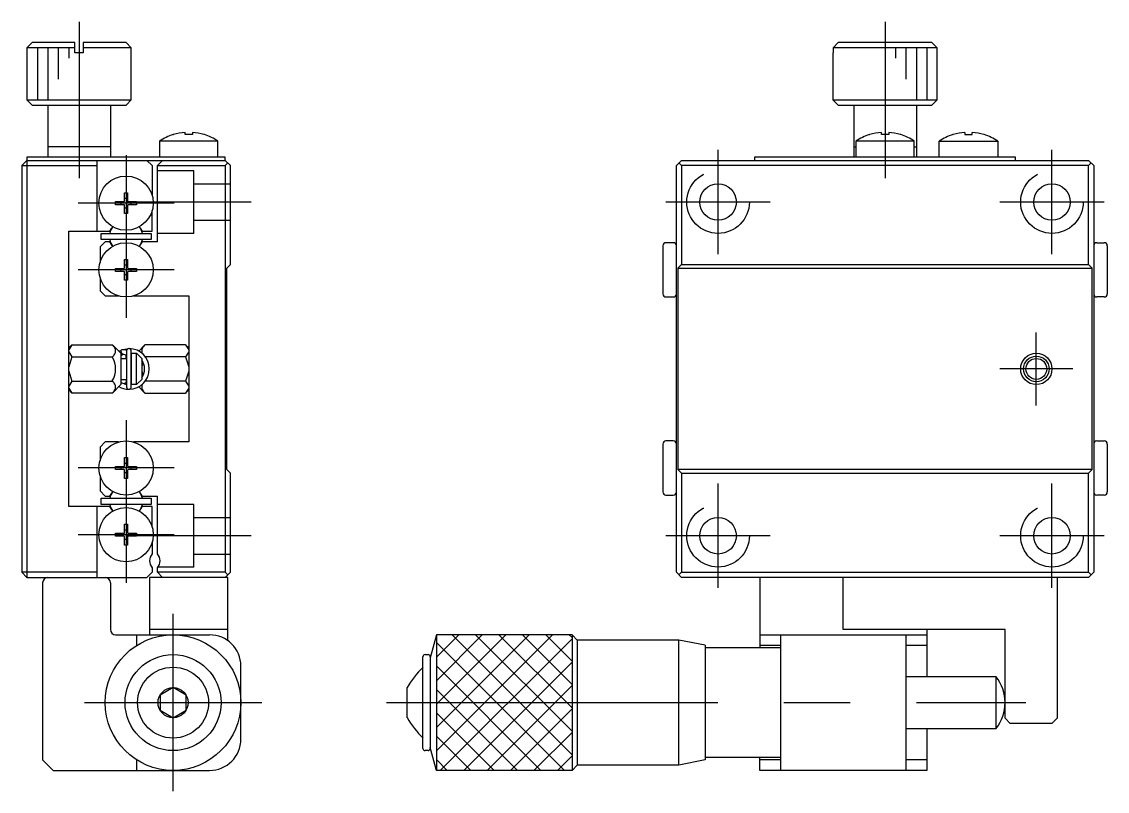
# Model space of a CAD drawing. Extents: x 1 to 252, y 0 to 163.
# Drawn here: x 148.1 to 252.2, y 54.6 to 128.4 of the extents above; entities that cross this region are included whole.
import ezdxf

# ---------------------------------------------------------------- set-up
doc = ezdxf.new("R2010")
doc.units = 0
doc.linetypes.add('CENTER', pattern=[50.8, 31.75, -6.35, 6.35, -6.35])
doc.linetypes.add('DASHED', pattern=[19.05, 12.7, -6.35])
doc.layers.get('0').update_dxf_attribs({"linetype": 'CONTINUOUS'})
doc.layers.add('CENTER', color=1, linetype='CENTER')

msp = doc.modelspace()

# ---------------------------------------------------------------- linework, layer by layer
at = {"color": 7, "linetype": 'CONTINUOUS'}
for p, q in [((149.15, 126.42), (148.65, 125.92)), ((153.25, 125.92), (148.65, 125.92)), ((148.65, 125.92), (148.65, 120.92)), ((153.25, 126.42), (149.15, 126.42)), ((153.25, 125.42), (153.25, 126.42)), ((158.15, 126.42), (154.05, 126.42)), ((154.05, 126.42), (154.05, 125.42)), ((158.65, 125.92), (154.05, 125.92)), ((158.65, 125.92), (158.15, 126.42)), ((158.65, 120.92), (158.65, 125.92)), ((226.41, 126.42), (225.91, 125.92)), ((235.87, 125.92), (225.91, 125.92)), ((225.91, 125.92), (225.91, 125.42)), ((235.37, 126.42), (226.41, 126.42)), ((235.87, 125.92), (235.37, 126.42)), ((235.87, 125.42), (235.87, 125.92)), ((154.05, 125.42), (153.25, 125.42)), ((225.91, 125.42), (225.89, 125.42)), ((225.89, 125.42), (225.89, 120.92)), ((235.89, 125.42), (235.87, 125.42)), ((235.89, 120.92), (235.89, 125.42)), ((148.65, 120.92), (158.65, 120.92)), ((148.65, 120.92), (149.15, 120.42)), ((158.15, 120.42), (158.65, 120.92)), ((225.89, 120.92), (235.89, 120.92)), ((225.89, 120.92), (226.39, 120.42)), ((235.39, 120.42), (235.89, 120.92)), ((149.15, 120.42), (158.15, 120.42)), ((150.65, 120.42), (150.65, 115.42)), ((156.65, 120.42), (156.65, 115.42)), ((226.39, 120.42), (235.39, 120.42)), ((227.89, 120.42), (227.89, 115.42)), ((233.89, 120.42), (233.89, 115.42)), ((162.65, 117.59), (162.69, 117.59)), ((163.8, 117.59), (163.8, 117.79)), ((164.5, 117.59), (163.8, 117.59)), ((164.5, 117.79), (164.5, 117.59)), ((165.65, 117.59), (165.6, 117.59)), ((229.39, 117.59), (229.43, 117.59)), ((230.54, 117.59), (230.54, 117.79)), ((231.24, 117.59), (230.54, 117.59)), ((231.24, 117.79), (231.24, 117.59)), ((232.39, 117.59), (232.35, 117.59)), ((237.39, 117.59), (237.43, 117.59)), ((238.54, 117.79), (238.54, 117.59)), ((238.54, 117.59), (239.24, 117.59)), ((239.24, 117.59), (239.24, 117.79)), ((240.39, 117.59), (240.35, 117.59)), ((166.95, 116.96), (161.35, 116.96)), ((161.35, 116.96), (161.35, 115.42)), ((166.95, 115.42), (166.95, 116.96)), ((233.69, 116.96), (228.09, 116.96)), ((228.09, 116.96), (228.09, 115.42)), ((233.69, 115.42), (233.69, 116.96)), ((236.09, 115.42), (236.09, 116.96)), ((236.09, 116.96), (241.69, 116.96)), ((241.69, 116.96), (241.69, 115.42)), ((156.65, 116.42), (150.65, 116.42)), ((227.89, 116.42), (228.09, 116.42)), ((233.69, 116.42), (233.89, 116.42)), ((148.65, 115.12), (148.15, 114.62)), ((148.15, 114.62), (148.15, 75.62)), ((148.15, 114.62), (155.35, 114.62)), ((167.65, 115.42), (148.65, 115.42)), ((148.65, 115.42), (148.65, 75.12)), ((148.65, 115.12), (167.65, 115.12)), ((155.35, 115.12), (155.35, 108.32)), ((160.65, 114.62), (160.15, 115.12)), ((160.65, 114.62), (160.65, 111.73)), ((161.65, 115.12), (161.15, 114.62)), ((161.15, 107.32), (161.15, 114.62)), ((161.15, 114.62), (167.65, 114.62)), ((167.65, 115.12), (167.65, 115.42)), ((167.65, 115.12), (168.15, 114.62)), ((167.65, 114.62), (167.9, 114.87)), ((167.65, 114.62), (167.65, 75.62)), ((168.15, 105.12), (168.15, 114.62)), ((210.89, 114.62), (211.39, 115.12)), ((210.89, 75.62), (210.89, 114.62)), ((211.39, 114.62), (211.14, 114.87)), ((211.39, 115.12), (250.39, 115.12)), ((211.39, 114.62), (211.39, 105.12)), ((250.39, 114.62), (211.39, 114.62)), ((243.39, 115.42), (218.39, 115.42)), ((218.39, 115.42), (218.39, 115.12)), ((243.39, 115.12), (243.39, 115.42)), ((250.39, 115.12), (250.89, 114.62)), ((250.39, 114.62), (250.64, 114.87)), ((250.39, 105.12), (250.39, 114.62)), ((250.89, 114.62), (250.89, 75.62)), ((158, 112.02), (158.29, 112.02)), ((158, 111.22), (158, 112.02)), ((158, 111.49), (158.29, 111.49)), ((158.29, 112.02), (158.29, 111.22)), ((157.15, 110.87), (157.15, 111.16)), ((157.15, 111.16), (157.94, 111.16)), ((157.94, 110.87), (157.15, 110.87)), ((157.68, 110.87), (157.68, 111.16)), ((158, 110.02), (158, 110.81)), ((158.29, 110.55), (158, 110.55)), ((158.29, 110.81), (158.29, 110.02)), ((158.35, 111.16), (159.15, 111.16)), ((159.15, 110.87), (158.35, 110.87)), ((158.62, 111.16), (158.62, 110.87)), ((159.15, 111.16), (159.15, 110.87)), ((160.65, 108.32), (160.65, 110.3)), ((158.29, 110.02), (158, 110.02)), ((152.65, 81.92), (152.65, 108.32)), ((152.65, 108.32), (156.6, 108.32)), ((156.6, 108.32), (156.75, 108.58)), ((159.55, 108.58), (159.7, 108.32)), ((159.7, 108.32), (160.65, 108.32)), ((156.15, 107.32), (155.65, 106.82)), ((155.75, 108.12), (160.55, 108.12)), ((155.75, 107.52), (155.75, 108.12)), ((160.55, 107.52), (155.75, 107.52)), ((156.6, 107.32), (156.15, 107.32)), ((156.81, 106.95), (156.6, 107.32)), ((159.7, 107.32), (159.57, 107.09)), ((161.15, 107.32), (159.7, 107.32)), ((160.55, 108.12), (160.55, 107.52)), ((210.59, 107.22), (209.89, 107.22)), ((251.19, 107.22), (251.89, 107.22)), ((155.65, 106.82), (155.65, 105.33)), ((209.59, 106.92), (209.59, 102.32)), ((252.19, 106.92), (252.19, 102.32)), ((158, 105.62), (158.29, 105.62)), ((158, 104.82), (158, 105.62)), ((158, 105.09), (158.29, 105.09)), ((158.29, 105.62), (158.29, 104.82)), ((167.8, 104.77), (168.15, 105.12)), ((211.39, 105.12), (211.04, 104.77)), ((211.39, 105.12), (250.39, 105.12)), ((250.74, 104.77), (250.39, 105.12)), ((157.15, 104.47), (157.15, 104.76)), ((157.15, 104.76), (157.94, 104.76)), ((157.94, 104.47), (157.15, 104.47)), ((157.68, 104.47), (157.68, 104.76)), ((158, 103.62), (158, 104.41)), ((158.29, 104.15), (158, 104.15)), ((158.29, 104.41), (158.29, 103.62)), ((158.35, 104.76), (159.15, 104.76)), ((159.15, 104.47), (158.35, 104.47)), ((158.62, 104.76), (158.62, 104.47)), ((159.15, 104.76), (159.15, 104.47)), ((167.8, 85.47), (167.8, 104.77)), ((211.04, 104.77), (250.74, 104.77)), ((211.04, 104.77), (211.04, 85.47)), ((250.74, 85.47), (250.74, 104.77)), ((155.65, 103.9), (155.65, 102.62)), ((158.29, 103.62), (158, 103.62)), ((155.65, 102.62), (156.15, 102.12)), ((156.15, 102.12), (157.43, 102.12)), ((158.86, 102.12), (164.15, 102.12)), ((164.15, 102.12), (164.15, 88.12)), ((209.89, 102.02), (210.59, 102.02)), ((251.89, 102.02), (251.19, 102.02)), ((152.65, 97.13), (152.95, 97.43)), ((152.95, 97.43), (152.65, 96.95)), ((152.95, 97.43), (156.84, 97.43)), ((156.84, 97.43), (157.65, 96.62)), ((157.45, 96.81), (157.64, 96.9)), ((157.67, 96.92), (157.64, 96.9)), ((157.64, 96.9), (157.64, 96.9)), ((157.64, 96.9), (157.64, 96.9)), ((157.64, 96.9), (157.64, 96.9)), ((157.64, 96.9), (157.64, 96.89)), ((157.64, 96.89), (157.64, 96.89)), ((157.64, 96.89), (157.64, 96.88)), ((157.64, 96.88), (157.64, 96.87)), ((157.64, 96.87), (157.64, 96.86)), ((157.64, 96.86), (157.64, 96.85)), ((157.64, 96.85), (157.65, 96.83)), ((157.65, 96.83), (157.65, 96.82)), ((157.65, 96.82), (157.66, 96.8)), ((157.66, 96.8), (157.67, 96.77)), ((157.74, 96.94), (157.67, 96.92)), ((157.67, 96.77), (157.68, 96.74)), ((157.77, 96.95), (157.74, 96.94)), ((157.81, 96.95), (157.77, 96.95)), ((157.84, 96.96), (157.81, 96.95)), ((157.88, 96.96), (157.84, 96.96)), ((158.38, 97.06), (157.87, 96.96)), ((157.92, 96.96), (157.88, 96.96)), ((157.95, 96.96), (157.92, 96.96)), ((157.99, 96.96), (157.95, 96.96)), ((158.02, 96.96), (157.99, 96.96)), ((158.06, 96.95), (158.02, 96.96)), ((158.09, 96.94), (158.06, 96.95)), ((158.13, 96.93), (158.09, 96.94)), ((158.16, 96.92), (158.13, 96.93)), ((158.19, 96.91), (158.16, 96.92)), ((158.21, 96.91), (158.19, 96.91)), ((158.2, 96.84), (158.2, 93.39)), ((158.65, 93.39), (158.65, 96.84)), ((159.96, 97.43), (159.36, 96.83)), ((163.85, 97.43), (159.96, 97.43)), ((164.15, 97.13), (163.85, 97.43)), ((163.85, 97.43), (164.15, 96.95)), ((152.65, 96.75), (152.95, 96.27)), ((152.95, 96.27), (152.65, 95.31)), ((152.95, 96.27), (156.84, 96.27)), ((157.65, 96.62), (157.65, 93.62)), ((157.65, 96.4), (157.82, 96.49)), ((157.65, 96.12), (158.2, 96.12)), ((157.68, 96.74), (157.69, 96.7)), ((157.69, 96.7), (157.71, 96.67)), ((157.71, 96.67), (157.73, 96.63)), ((157.73, 96.63), (157.74, 96.6)), ((157.74, 96.6), (157.76, 96.57)), ((157.76, 96.57), (157.77, 96.56)), ((157.77, 96.56), (157.77, 96.55)), ((157.77, 96.55), (157.77, 96.54)), ((157.77, 96.54), (157.78, 96.53)), ((157.78, 96.53), (157.79, 96.52)), ((157.79, 96.52), (157.79, 96.51)), ((157.79, 96.51), (157.8, 96.51)), ((157.8, 96.51), (157.8, 96.5)), ((157.8, 96.5), (157.81, 96.5)), ((157.81, 96.5), (157.81, 96.49)), ((157.81, 96.49), (157.82, 96.49)), ((158.15, 96.12), (158.15, 96.4)), ((158.65, 96.62), (159.15, 96.62)), ((158.65, 96.62), (158.65, 93.62)), ((159.15, 96.62), (159.65, 96.12)), ((159.15, 93.62), (159.15, 96.62)), ((159.65, 96.12), (159.65, 94.12)), ((163.85, 96.27), (159.99, 96.27)), ((164.15, 96.75), (163.85, 96.27)), ((163.85, 96.27), (164.15, 95.31)), ((152.65, 94.92), (152.95, 93.96)), ((164.15, 94.92), (163.85, 93.96)), ((152.95, 93.96), (152.65, 93.48)), ((152.95, 93.96), (156.84, 93.96)), ((157.65, 94.12), (158.2, 94.12)), ((157.65, 93.83), (158.2, 93.63)), ((158.15, 94.12), (158.15, 93.84)), ((159.65, 94.12), (159.15, 93.62)), ((163.85, 93.96), (159.99, 93.96)), ((163.85, 93.96), (164.15, 93.48)), ((152.65, 93.29), (152.95, 92.81)), ((152.95, 92.81), (152.65, 93.11)), ((156.84, 92.81), (152.95, 92.81)), ((157.65, 93.62), (156.84, 92.81)), ((159.15, 93.62), (158.65, 93.62)), ((159.36, 93.41), (159.96, 92.81)), ((159.96, 92.81), (163.85, 92.81)), ((164.15, 93.29), (163.85, 92.81)), ((163.85, 92.81), (164.15, 93.11)), ((156.15, 88.12), (155.65, 87.62)), ((155.65, 87.62), (155.65, 86.33)), ((157.43, 88.12), (156.15, 88.12)), ((164.15, 88.12), (158.86, 88.12)), ((209.59, 87.92), (209.59, 83.32)), ((210.59, 88.22), (209.89, 88.22)), ((251.19, 88.22), (251.89, 88.22)), ((252.19, 87.92), (252.19, 83.32)), ((158, 86.62), (158.29, 86.62)), ((158, 85.82), (158, 86.62)), ((158.29, 86.62), (158.29, 85.82)), ((157.15, 85.47), (157.15, 85.76)), ((157.15, 85.76), (157.94, 85.76)), ((157.94, 85.47), (157.15, 85.47)), ((157.68, 85.47), (157.68, 85.76)), ((158, 86.09), (158.29, 86.09)), ((158, 84.62), (158, 85.41)), ((158.29, 85.41), (158.29, 84.62)), ((158.35, 85.76), (159.15, 85.76)), ((159.15, 85.47), (158.35, 85.47)), ((158.62, 85.76), (158.62, 85.47)), ((159.15, 85.76), (159.15, 85.47)), ((168.15, 85.12), (167.8, 85.47)), ((250.74, 85.47), (211.04, 85.47)), ((211.04, 85.47), (211.39, 85.12)), ((250.39, 85.12), (250.74, 85.47)), ((155.65, 84.9), (155.65, 83.42)), ((158.29, 85.15), (158, 85.15)), ((158.29, 84.62), (158, 84.62)), ((168.15, 75.62), (168.15, 85.12)), ((211.39, 85.12), (250.39, 85.12)), ((211.39, 85.12), (211.39, 75.62)), ((250.39, 75.62), (250.39, 85.12)), ((155.65, 83.42), (156.15, 82.92)), ((155.75, 82.72), (160.55, 82.72)), ((155.75, 82.12), (155.75, 82.72)), ((156.15, 82.92), (156.6, 82.92)), ((156.6, 82.92), (156.77, 83.21)), ((159.57, 83.14), (159.7, 82.92)), ((159.7, 82.92), (161.15, 82.92)), ((160.55, 82.72), (160.55, 82.12)), ((161.15, 77.38), (161.15, 82.92)), ((209.89, 83.02), (210.59, 83.02)), ((251.89, 83.02), (251.19, 83.02)), ((156.6, 81.92), (152.65, 81.92)), ((155.35, 81.92), (155.35, 75.12)), ((160.55, 82.12), (155.75, 82.12)), ((156.75, 81.66), (156.6, 81.92)), ((159.7, 81.92), (159.55, 81.66)), ((160.65, 81.92), (159.7, 81.92)), ((160.65, 79.93), (160.65, 81.92)), ((158, 80.22), (158.29, 80.22)), ((158, 79.42), (158, 80.22)), ((158.29, 80.22), (158.29, 79.42)), ((157.15, 79.07), (157.15, 79.36)), ((157.15, 79.36), (157.94, 79.36)), ((157.68, 79.07), (157.68, 79.36)), ((158, 79.69), (158.29, 79.69)), ((158.35, 79.36), (159.15, 79.36)), ((158.62, 79.36), (158.62, 79.07)), ((159.15, 79.36), (159.15, 79.07)), ((157.94, 79.07), (157.15, 79.07)), ((158, 78.22), (158, 79.01)), ((158.29, 78.75), (158, 78.75)), ((158.29, 78.22), (158, 78.22)), ((158.29, 79.01), (158.29, 78.22)), ((159.15, 79.07), (158.35, 79.07)), ((160.65, 78.5), (160.65, 77.38)), ((160.65, 76.06), (160.65, 75.62)), ((161.15, 75.62), (161.15, 76.06)), ((148.15, 75.62), (148.65, 75.12)), ((155.35, 75.62), (148.15, 75.62)), ((148.65, 75.12), (160.15, 75.12)), ((160.65, 75.62), (160.15, 75.12)), ((167.9, 75.12), (160.4, 75.12)), ((160.4, 75.12), (160.4, 69.62)), ((161.15, 75.62), (161.65, 75.12)), ((167.65, 75.62), (161.15, 75.62)), ((167.65, 75.12), (168.15, 75.62)), ((167.65, 75.62), (167.9, 75.37)), ((167.9, 69.05), (167.9, 75.12)), ((211.39, 75.12), (210.89, 75.62)), ((211.39, 75.62), (211.14, 75.37)), ((211.39, 75.62), (250.39, 75.62)), ((250.39, 75.12), (211.39, 75.12)), ((218.89, 75.12), (218.89, 68.37)), ((226.89, 70.12), (226.89, 75.12)), ((247.39, 75.12), (247.39, 61.62)), ((250.39, 75.62), (250.64, 75.37)), ((250.89, 75.62), (250.39, 75.12)), ((150.15, 74.62), (150.15, 57.62)), ((156.65, 74.62), (156.65, 70.12)), ((167.9, 70.12), (160.4, 70.12)), ((242.39, 70.12), (226.89, 70.12)), ((234.89, 70.12), (234.89, 65.62)), ((242.39, 61.62), (242.39, 70.12)), ((157.15, 69.62), (166.15, 69.62)), ((159.15, 69.62), (159.15, 68.59)), ((187.89, 69.62), (187.3, 67.42)), ((200.89, 69.62), (187.89, 69.62)), ((187.89, 69.62), (187.89, 56.62)), ((201.39, 69.12), (200.89, 69.62)), ((200.89, 69.62), (200.89, 56.62)), ((211.14, 69.12), (201.39, 69.12)), ((201.39, 69.12), (201.39, 57.12)), ((213.64, 68.62), (211.14, 69.12)), ((211.14, 57.12), (211.14, 69.12)), ((218.89, 69.62), (234.89, 69.62)), ((220.89, 56.62), (220.89, 69.62)), ((232.89, 69.62), (232.89, 56.62)), ((186.8, 67.72), (187.1, 67.72)), ((213.64, 68.62), (213.64, 57.62)), ((220.89, 68.37), (213.64, 68.37)), ((220.89, 68.59), (218.89, 68.59)), ((234.89, 68.59), (232.89, 68.59)), ((169.15, 59.62), (169.15, 66.62)), ((186.6, 58.72), (186.6, 67.52)), ((187.3, 67.52), (187.3, 58.72)), ((232.89, 65.62), (241.51, 65.62)), ((241.51, 65.62), (241.51, 60.62)), ((162.65, 64.56), (161.4, 63.84)), ((163.9, 63.84), (162.65, 64.56)), ((185.09, 61.67), (185.09, 64.56)), ((161.4, 63.84), (161.4, 62.4)), ((163.9, 62.4), (163.9, 63.84)), ((161.4, 62.4), (162.65, 61.67)), ((162.65, 61.67), (163.9, 62.4)), ((242.89, 61.12), (242.39, 61.62)), ((247.39, 61.62), (246.89, 61.12)), ((241.51, 60.62), (232.89, 60.62)), ((234.89, 60.62), (234.89, 56.62)), ((246.89, 61.12), (242.89, 61.12)), ((187.1, 58.52), (186.8, 58.52)), ((187.89, 56.62), (187.3, 58.82)), ((150.15, 57.62), (151.15, 56.62)), ((159.15, 57.64), (159.15, 56.62)), ((213.64, 57.62), (211.14, 57.12)), ((220.89, 57.87), (213.64, 57.87)), ((218.89, 56.62), (218.89, 57.87)), ((220.89, 57.64), (218.89, 57.64)), ((234.89, 57.64), (232.89, 57.64)), ((151.15, 56.62), (166.15, 56.62)), ((200.89, 56.62), (187.89, 56.62)), ((201.39, 57.12), (200.89, 56.62)), ((211.14, 57.12), (201.39, 57.12)), ((234.89, 56.62), (218.89, 56.62))]:
    msp.add_line(p, q, dxfattribs=at)
at = {"color": 3, "linetype": 'CONTINUOUS'}
for p, q in [((149.65, 125.92), (149.65, 120.92)), ((150.65, 125.92), (150.65, 120.92)), ((151.65, 125.92), (151.65, 122.92)), ((152.65, 125.92), (152.65, 124.92)), ((231.89, 125.92), (231.89, 124.92)), ((232.89, 125.92), (232.89, 122.92)), ((233.89, 125.92), (233.89, 120.92)), ((234.89, 125.92), (234.89, 120.92)), ((187.89, 67.47), (190.04, 69.62)), ((187.89, 65.22), (192.28, 69.62)), ((187.89, 62.98), (194.53, 69.62)), ((187.89, 60.73), (196.77, 69.62)), ((187.89, 58.49), (199.02, 69.62)), ((200.16, 56.62), (187.89, 68.88)), ((188.26, 56.62), (200.89, 69.25)), ((200.89, 58.13), (189.4, 69.62)), ((200.89, 60.37), (191.65, 69.62)), ((200.89, 62.62), (193.89, 69.62)), ((200.89, 64.86), (196.14, 69.62)), ((200.89, 67.11), (198.38, 69.62)), ((200.89, 69.35), (200.63, 69.62)), ((197.91, 56.62), (187.89, 66.64)), ((190.51, 56.62), (200.89, 67)), ((192.75, 56.62), (200.89, 64.76)), ((195.67, 56.62), (187.89, 64.39)), ((195, 56.62), (200.89, 62.51)), ((193.42, 56.62), (187.89, 62.15)), ((191.18, 56.62), (187.89, 59.9)), ((197.24, 56.62), (200.89, 60.26)), ((188.93, 56.62), (187.89, 57.66)), ((199.49, 56.62), (200.89, 58.02))]:
    msp.add_line(p, q, dxfattribs=at)
at = {"color": 3, "linetype": 'DASHED'}
for p, q in [((164.65, 114.12), (161.15, 114.12)), ((164.65, 108.12), (164.65, 114.12)), ((164.65, 112.87), (168.15, 112.87)), ((164.65, 109.37), (168.15, 109.37)), ((164.65, 108.12), (161.15, 108.12)), ((164.65, 82.12), (161.15, 82.12)), ((164.65, 76.12), (164.65, 82.12)), ((164.65, 80.87), (168.15, 80.87)), ((164.65, 77.37), (168.15, 77.37)), ((164.65, 76.12), (161.2, 76.12))]:
    msp.add_line(p, q, dxfattribs=at)
at = {"color": 7, "linetype": 'CONTINUOUS'}
for centre, radius in [((158.15, 111.02), 2.6), ((214.89, 111.12), 1.75), ((246.89, 111.12), 1.75), ((158.15, 104.62), 2.6), ((245.39, 95.12), 1.23), ((245.39, 95.12), 1), ((158.15, 85.62), 2.6), ((158.15, 79.22), 2.6), ((214.89, 79.12), 1.75), ((246.89, 79.12), 1.75), ((162.65, 63.12), 6.5), ((162.65, 63.12), 4.6), ((162.65, 63.12), 3.4), ((162.65, 63.12), 1.44)]:
    msp.add_circle(centre, radius, dxfattribs=at)
at = {"color": 3, "linetype": 'DASHED'}
for centre in [(214.89, 111.12), (246.89, 111.12), (214.89, 79.12), (246.89, 79.12)]:
    msp.add_circle(centre, 3, dxfattribs=at)
at = {"color": 3, "linetype": 'CONTINUOUS'}
msp.add_circle((245.39, 95.12), 1.5, dxfattribs=at)
at = {"color": 7, "linetype": 'CONTINUOUS'}
for centre, radius, start, end in [((164.15, 112.82), 5, 107.4576, 124.0558), ((164.15, 112.82), 4.99, 94.0239, 107.0039), ((164.15, 112.82), 4.99, 72.9961, 85.9761), ((164.15, 112.82), 5, 55.9442, 72.5424), ((230.89, 112.82), 5, 107.4576, 124.0558), ((230.89, 112.82), 4.99, 94.0239, 107.0039), ((230.89, 112.82), 4.99, 72.9961, 85.9761), ((230.89, 112.82), 5, 55.9442, 72.5424), ((238.89, 112.82), 5, 107.4576, 124.0558), ((238.89, 112.82), 4.99, 94.0239, 107.0039), ((238.89, 112.82), 4.99, 72.9961, 85.9761), ((238.89, 112.82), 5, 55.9442, 72.5424), ((157.94, 111.22), 0.06, 270, 0), ((157.94, 110.81), 0.06, 360, 90), ((158.35, 111.22), 0.06, 180, 270), ((158.35, 110.81), 0.06, 90, 180), ((158.15, 107.82), 1.59, 143.8028, 169.1069), ((158.26, 107.7), 1.75, 142.9939, 151.3786), ((158.03, 107.7), 1.75, 28.6214, 37.0061), ((158.15, 107.82), 1.59, 10.8931, 36.1972), ((158.15, 107.82), 1.59, 190.8931, 216.1972), ((158.15, 107.82), 1.59, 323.8028, 349.1069), ((209.89, 106.92), 0.3, 90, 180), ((210.59, 106.92), 0.3, 0, 90), ((251.19, 106.92), 0.3, 90, 180), ((251.89, 106.92), 0.3, 360, 90), ((158.26, 107.93), 1.75, 208.6214, 217.0061), ((158.03, 107.93), 1.75, 322.9939, 331.3786), ((157.94, 104.82), 0.06, 270, 0), ((157.94, 104.41), 0.06, 360, 90), ((158.35, 104.82), 0.06, 180, 270), ((158.35, 104.41), 0.06, 90, 180), ((209.89, 102.32), 0.3, 180, 270), ((210.59, 102.32), 0.3, 270, 0), ((251.19, 102.32), 0.3, 180, 270), ((251.89, 102.32), 0.3, 270, 0), ((155.81, 96.39), 1.46, 30.8801, 44.6127), ((156.59, 96.85), 0.554, 329.0926, 31.283), ((158.42, 96.84), 0.225, 0, 180), ((158.42, 95.12), 1.95, 270.7771, 89.2567), ((160.2, 96.85), 0.554, 148.717, 210.9074), ((160.98, 96.39), 1.46, 135.3873, 149.1199), ((155.86, 97.27), 1.4, 314.1651, 329.4703), ((154.83, 95.12), 2.31, 330.0163, 29.9837), ((157.92, 96.24), 0.271, 359.2271, 113.1859), ((158.42, 95.12), 1.5, 324.7293, 35.2707), ((161.96, 95.12), 2.31, 162.5763, 197.4358), ((155.86, 92.96), 1.4, 30.5297, 45.8349), ((156.59, 93.39), 0.554, 328.717, 30.9074), ((157.92, 93.99), 0.274, 275.3497, 0.3701), ((160.2, 93.39), 0.554, 149.0616, 211.283), ((155.81, 93.85), 1.46, 314.6127, 314.6139), ((155.81, 93.85), 1.46, 315.3861, 329.1199), ((158.42, 95.12), 1.95, 240.2431, 269.2186), ((158.42, 93.39), 0.225, 180, 0), ((160.98, 93.85), 1.46, 210.8801, 224.6114), ((209.89, 87.92), 0.3, 90, 180), ((210.59, 87.92), 0.3, 0, 90), ((251.19, 87.92), 0.3, 90, 180), ((251.89, 87.92), 0.3, 360, 90), ((157.94, 85.82), 0.06, 270, 0), ((157.94, 85.41), 0.06, 360, 90), ((158.35, 85.82), 0.06, 180, 270), ((158.35, 85.41), 0.06, 90, 180), ((158.15, 82.42), 1.59, 143.8028, 169.1069), ((158.26, 82.3), 1.75, 142.9939, 151.3786), ((158.03, 82.3), 1.75, 28.6214, 37.0061), ((158.15, 82.42), 1.59, 10.8931, 36.1972), ((209.89, 83.32), 0.3, 180, 270), ((210.59, 83.32), 0.3, 270, 0), ((251.19, 83.32), 0.3, 180, 270), ((251.89, 83.32), 0.3, 270, 0), ((158.15, 82.42), 1.59, 190.8931, 216.1972), ((158.26, 82.53), 1.75, 208.6214, 217.0061), ((158.15, 82.42), 1.59, 323.8028, 349.1069), ((158.03, 82.53), 1.75, 322.9939, 331.3786), ((157.94, 79.42), 0.06, 270, 0), ((158.35, 79.42), 0.06, 180, 270), ((157.94, 79.01), 0.06, 360, 90), ((158.35, 79.01), 0.06, 90, 180), ((161.4, 76.72), 1, 138.5904, 221.4096), ((160.4, 76.72), 1, 318.5904, 41.4096), ((150.65, 74.62), 0.5, 90, 180), ((156.15, 74.62), 0.5, 0, 90), ((157.15, 70.12), 0.5, 180, 270), ((166.15, 66.62), 3, 360, 90), ((186.8, 67.52), 0.2, 90, 180), ((187.1, 67.52), 0.2, 0, 90), ((191.99, 60.8), 7.85, 133.2792, 151.3848), ((238.39, 63.12), 4, 321.3178, 38.6822), ((191.99, 65.44), 7.85, 208.6152, 226.7208), ((166.15, 59.62), 3, 270, 360), ((186.8, 58.72), 0.2, 180, 270), ((187.1, 58.72), 0.2, 270, 0)]:
    msp.add_arc(centre, radius, start, end, dxfattribs=at)
at = {"layer": 'CENTER', "color": 1, "linetype": 'CENTER'}
for p, q in [((153.65, 128.42), (153.65, 113.42)), ((230.89, 128.42), (230.89, 113.42)), ((158.15, 115.62), (158.15, 100.02)), ((214.89, 106.12), (214.89, 116.12)), ((246.89, 106.12), (246.89, 116.12)), ((162.75, 111.02), (153.55, 111.02)), ((170.15, 111.12), (158.15, 111.12)), ((219.89, 111.12), (209.89, 111.12)), ((251.89, 111.12), (241.89, 111.12)), ((162.75, 104.62), (153.55, 104.62)), ((245.39, 91.62), (245.39, 98.62)), ((248.89, 95.12), (241.89, 95.12)), ((158.15, 90.22), (158.15, 74.62)), ((162.75, 85.62), (153.55, 85.62)), ((214.89, 74.12), (214.89, 84.12)), ((246.89, 74.12), (246.89, 84.12)), ((162.75, 79.22), (153.55, 79.22)), ((170.15, 79.12), (158.15, 79.12)), ((219.89, 79.12), (209.89, 79.12)), ((251.89, 79.12), (241.89, 79.12)), ((162.65, 54.62), (162.65, 71.62)), ((154.15, 63.12), (171.15, 63.12)), ((183.1, 63.12), (244.39, 63.12))]:
    msp.add_line(p, q, dxfattribs=at)

doc.saveas('drawing.dxf')
